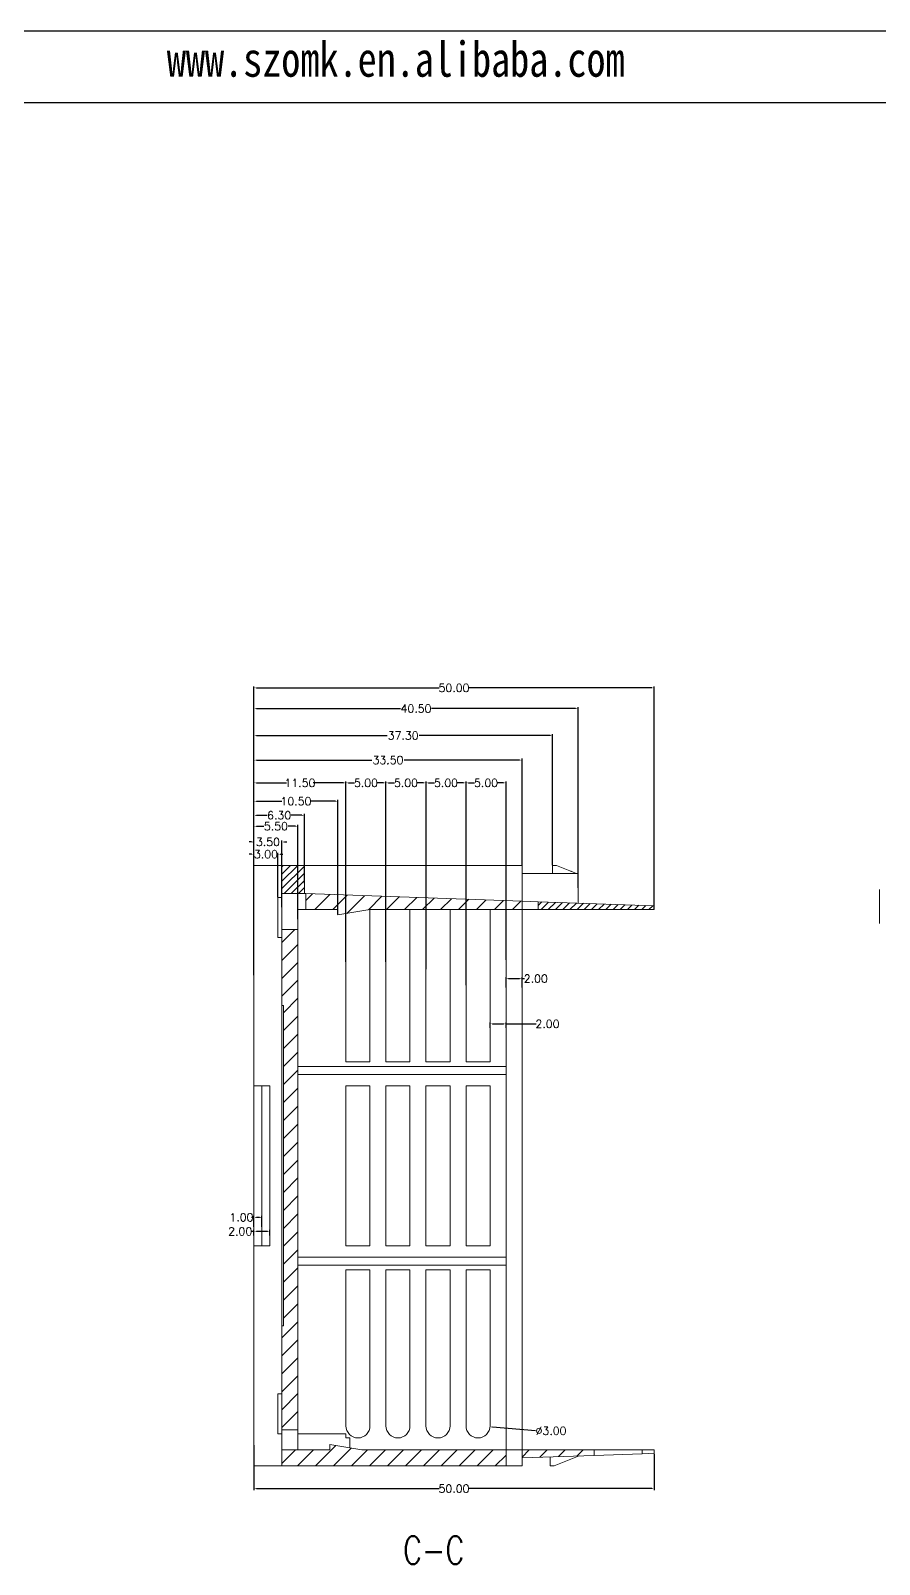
# Model space of a CAD drawing. Header units: inches. Extents: x 3261 to 5228, y 1126 to 1502.
# Drawn here: x 4124.8 to 4230.8, y 1310.3 to 1501.9 of the extents above; entities that cross this region are included whole.
import ezdxf

# ---------------------------------------------------------------- set-up
doc = ezdxf.new("R2010")
doc.units = ezdxf.units.IN
doc.header["$LTSCALE"] = 15
doc.layers.add('文字', color=81, linetype='Continuous')
doc.styles.add('SLDTEXTSTYLE3', font='TXT', dxfattribs={"width": 0.75, "bigfont": 'bigfont'})
doc.styles.get("Standard").update_dxf_attribs({"font": 'txt', "bigfont": 'gbcbig.shx'})
doc.styles.add('宋体', font='', dxfattribs={"width": 0.8, "height": 3.5})
doc.styles.get('宋体').set_extended_font_data('SimSun')
doc.dimstyles.new('1.5', dxfattribs={"dimtxt": 1, "dimasz": 0.3, "dimexe": 0.18, "dimexo": 0.0625, "dimgap": 0.09, "dimtad": 0, "dimtih": 1, "dimtoh": 1, "dimzin": 0, "dimdsep": 46, "dimtxsty": 'Standard', "dimcen": 0, "dimadec": 0, "dimazin": 2, "dimtfac": 1, "dimtofl": 0, "dimtmove": 0, "dimatfit": 3, "dimfxl": 1, "dimtolj": 1, "dimtzin": 0, "dimarcsym": 0})

# ---------------------------------------------------------------- blocks, each defined once
blk = doc.blocks.new('SW_NOTE_4')
at = {"color": 0, "linetype": 'Continuous', "lineweight": 0, "insert": (22.23, 5.8), "char_height": 3.5, "attachment_point": 2, "style": 'SLDTEXTSTYLE3'}
blk.add_mtext('C-C', dxfattribs=at)
blk = doc.blocks.new('*D228')
at = {"color": 0, "lineweight": -2}
for p, q in [((4152.36, 1399.02), (4152.06, 1399.02)), ((4152.66, 1397.66), (4152.66, 1399.2)), ((4155.66, 1393.66), (4155.66, 1399.2)), ((4155.96, 1399.02), (4156.26, 1399.02))]:
    blk.add_line(p, q, dxfattribs=at)
at = {"color": 0}
for points in [[(4152.36, 1399.07), (4152.36, 1398.97), (4152.66, 1399.02)], [(4155.96, 1399.07), (4155.96, 1398.97), (4155.66, 1399.02)]]:
    blk.add_solid(points, dxfattribs=at)
at = {"layer": 'Defpoints', "color": 0}
for p in [(4155.66, 1399.02), (4152.66, 1397.59), (4155.66, 1393.59)]:
    blk.add_point(p, dxfattribs=at)
at = {"color": 0, "insert": (4154.16, 1399.02), "char_height": 1, "attachment_point": 5}
blk.add_mtext('\\A1;3.00', dxfattribs=at)
blk = doc.blocks.new('*D229')
at = {"color": 0, "lineweight": -2}
for p, q in [((4152.36, 1400.54), (4152.06, 1400.54)), ((4152.66, 1392.41), (4152.66, 1400.72)), ((4156.16, 1392.41), (4156.16, 1400.72)), ((4156.46, 1400.54), (4156.76, 1400.54))]:
    blk.add_line(p, q, dxfattribs=at)
at = {"color": 0}
for points in [[(4152.36, 1400.59), (4152.36, 1400.49), (4152.66, 1400.54)], [(4156.46, 1400.59), (4156.46, 1400.49), (4156.16, 1400.54)]]:
    blk.add_solid(points, dxfattribs=at)
at = {"layer": 'Defpoints', "color": 0}
for p in [(4156.16, 1400.54), (4152.66, 1392.35), (4156.16, 1392.35)]:
    blk.add_point(p, dxfattribs=at)
at = {"color": 0, "insert": (4154.41, 1400.54), "char_height": 1, "attachment_point": 5}
blk.add_mtext('\\A1;3.50', dxfattribs=at)
blk = doc.blocks.new('*D230')
at = {"color": 0, "lineweight": -2}
for p, q in [((4152.66, 1392.41), (4152.66, 1402.69)), ((4152.96, 1402.51), (4153.9, 1402.51)), ((4157.86, 1402.51), (4156.92, 1402.51)), ((4158.16, 1390.91), (4158.16, 1402.69))]:
    blk.add_line(p, q, dxfattribs=at)
at = {"color": 0}
for points in [[(4152.96, 1402.56), (4152.96, 1402.46), (4152.66, 1402.51)], [(4157.86, 1402.56), (4157.86, 1402.46), (4158.16, 1402.51)]]:
    blk.add_solid(points, dxfattribs=at)
at = {"layer": 'Defpoints', "color": 0}
for p in [(4158.16, 1402.51), (4152.66, 1392.35), (4158.16, 1390.84)]:
    blk.add_point(p, dxfattribs=at)
at = {"color": 0, "insert": (4155.41, 1402.51), "char_height": 1, "attachment_point": 5}
blk.add_mtext('\\A1;5.50', dxfattribs=at)
blk = doc.blocks.new('*D231')
at = {"color": 0, "lineweight": -2}
for p, q in [((4152.66, 1394.34), (4152.66, 1404.05)), ((4152.96, 1403.87), (4154.3, 1403.87)), ((4158.66, 1403.87), (4157.32, 1403.87)), ((4158.96, 1395.38), (4158.96, 1404.05))]:
    blk.add_line(p, q, dxfattribs=at)
at = {"color": 0}
for points in [[(4152.96, 1403.92), (4152.96, 1403.82), (4152.66, 1403.87)], [(4158.66, 1403.92), (4158.66, 1403.82), (4158.96, 1403.87)]]:
    blk.add_solid(points, dxfattribs=at)
at = {"layer": 'Defpoints', "color": 0}
for p in [(4152.66, 1403.87), (4158.96, 1395.32), (4152.66, 1394.28)]:
    blk.add_point(p, dxfattribs=at)
at = {"color": 0, "insert": (4155.81, 1403.87), "char_height": 1, "attachment_point": 5}
blk.add_mtext('\\A1;6.30', dxfattribs=at)
blk = doc.blocks.new('*D232')
at = {"color": 0, "lineweight": -2}
for p, q in [((4152.66, 1389.39), (4152.66, 1405.81)), ((4152.96, 1405.63), (4156.15, 1405.63)), ((4162.86, 1405.63), (4159.67, 1405.63)), ((4163.16, 1391.49), (4163.16, 1405.81))]:
    blk.add_line(p, q, dxfattribs=at)
at = {"color": 0}
for points in [[(4152.96, 1405.68), (4152.96, 1405.58), (4152.66, 1405.63)], [(4162.86, 1405.68), (4162.86, 1405.58), (4163.16, 1405.63)]]:
    blk.add_solid(points, dxfattribs=at)
at = {"layer": 'Defpoints', "color": 0}
for p in [(4152.66, 1405.63), (4163.16, 1391.43), (4152.66, 1389.33)]:
    blk.add_point(p, dxfattribs=at)
at = {"color": 0, "insert": (4157.91, 1405.63), "char_height": 1, "attachment_point": 5}
blk.add_mtext('\\A1;10.50', dxfattribs=at)
blk = doc.blocks.new('*D233')
at = {"color": 0, "lineweight": -2}
for p, q in [((4152.66, 1383.91), (4152.66, 1408.1)), ((4152.96, 1407.92), (4156.74, 1407.92)), ((4163.86, 1407.92), (4160.08, 1407.92)), ((4164.16, 1385.84), (4164.16, 1408.1))]:
    blk.add_line(p, q, dxfattribs=at)
at = {"color": 0}
for points in [[(4152.96, 1407.97), (4152.96, 1407.87), (4152.66, 1407.92)], [(4163.86, 1407.97), (4163.86, 1407.87), (4164.16, 1407.92)]]:
    blk.add_solid(points, dxfattribs=at)
at = {"layer": 'Defpoints', "color": 0}
for p in [(4152.66, 1407.92), (4164.16, 1385.78), (4152.66, 1383.84)]:
    blk.add_point(p, dxfattribs=at)
at = {"color": 0, "insert": (4158.41, 1407.92), "char_height": 1, "attachment_point": 5}
blk.add_mtext('\\A1;11.50', dxfattribs=at)
blk = doc.blocks.new('*D234')
at = {"color": 0, "lineweight": -2}
for p, q in [((4164.16, 1385.56), (4164.16, 1408.1)), ((4164.46, 1407.92), (4165.24, 1407.92)), ((4168.86, 1407.92), (4168.08, 1407.92)), ((4169.16, 1385.56), (4169.16, 1408.1))]:
    blk.add_line(p, q, dxfattribs=at)
at = {"color": 0}
for points in [[(4164.46, 1407.97), (4164.46, 1407.87), (4164.16, 1407.92)], [(4168.86, 1407.97), (4168.86, 1407.87), (4169.16, 1407.92)]]:
    blk.add_solid(points, dxfattribs=at)
at = {"layer": 'Defpoints', "color": 0}
for p in [(4169.16, 1407.92), (4164.16, 1385.5), (4169.16, 1385.5)]:
    blk.add_point(p, dxfattribs=at)
at = {"color": 0, "insert": (4166.66, 1407.92), "char_height": 1, "attachment_point": 5}
blk.add_mtext('\\A1;5.00', dxfattribs=at)
blk = doc.blocks.new('*D235')
at = {"color": 0, "lineweight": -2}
for p, q in [((4169.16, 1387.96), (4169.16, 1408.1)), ((4169.46, 1407.92), (4170.24, 1407.92)), ((4173.86, 1407.92), (4173.08, 1407.92)), ((4174.16, 1387.96), (4174.16, 1408.1))]:
    blk.add_line(p, q, dxfattribs=at)
at = {"color": 0}
for points in [[(4169.46, 1407.97), (4169.46, 1407.87), (4169.16, 1407.92)], [(4173.86, 1407.97), (4173.86, 1407.87), (4174.16, 1407.92)]]:
    blk.add_solid(points, dxfattribs=at)
at = {"layer": 'Defpoints', "color": 0}
for p in [(4174.16, 1407.92), (4169.16, 1387.9), (4174.16, 1387.9)]:
    blk.add_point(p, dxfattribs=at)
at = {"color": 0, "insert": (4171.66, 1407.92), "char_height": 1, "attachment_point": 5}
blk.add_mtext('\\A1;5.00', dxfattribs=at)
blk = doc.blocks.new('*D236')
at = {"color": 0, "lineweight": -2}
for p, q in [((4174.16, 1384.65), (4174.16, 1408.1)), ((4174.46, 1407.92), (4175.24, 1407.92)), ((4178.86, 1407.92), (4178.08, 1407.92)), ((4179.16, 1384.65), (4179.16, 1408.1))]:
    blk.add_line(p, q, dxfattribs=at)
at = {"color": 0}
for points in [[(4174.46, 1407.97), (4174.46, 1407.87), (4174.16, 1407.92)], [(4178.86, 1407.97), (4178.86, 1407.87), (4179.16, 1407.92)]]:
    blk.add_solid(points, dxfattribs=at)
at = {"layer": 'Defpoints', "color": 0}
for p in [(4179.16, 1407.92), (4174.16, 1384.59), (4179.16, 1384.59)]:
    blk.add_point(p, dxfattribs=at)
at = {"color": 0, "insert": (4176.66, 1407.92), "char_height": 1, "attachment_point": 5}
blk.add_mtext('\\A1;5.00', dxfattribs=at)
blk = doc.blocks.new('*D237')
at = {"color": 0, "lineweight": -2}
for p, q in [((4179.16, 1382.66), (4179.16, 1408.1)), ((4179.46, 1407.92), (4180.24, 1407.92)), ((4183.86, 1407.92), (4183.08, 1407.92)), ((4184.16, 1385.81), (4184.16, 1408.1))]:
    blk.add_line(p, q, dxfattribs=at)
at = {"color": 0}
for points in [[(4179.46, 1407.97), (4179.46, 1407.87), (4179.16, 1407.92)], [(4183.86, 1407.97), (4183.86, 1407.87), (4184.16, 1407.92)]]:
    blk.add_solid(points, dxfattribs=at)
at = {"layer": 'Defpoints', "color": 0}
for p in [(4184.16, 1407.92), (4184.16, 1385.75), (4179.16, 1382.59)]:
    blk.add_point(p, dxfattribs=at)
at = {"color": 0, "insert": (4181.66, 1407.92), "char_height": 1, "attachment_point": 5}
blk.add_mtext('\\A1;5.00', dxfattribs=at)
blk = doc.blocks.new('*D238')
at = {"color": 0, "lineweight": -2}
for p, q in [((4184.16, 1382.36), (4184.16, 1383.65)), ((4184.46, 1383.47), (4185.86, 1383.47)), ((4186.16, 1382.36), (4186.16, 1383.65)), ((4186.16, 1383.47), (4186.46, 1383.47))]:
    blk.add_line(p, q, dxfattribs=at)
at = {"color": 0}
for points in [[(4184.46, 1383.52), (4184.46, 1383.42), (4184.16, 1383.47)], [(4185.86, 1383.52), (4185.86, 1383.42), (4186.16, 1383.47)]]:
    blk.add_solid(points, dxfattribs=at)
at = {"layer": 'Defpoints', "color": 0}
for p in [(4186.16, 1383.47), (4184.16, 1382.29), (4186.16, 1382.29)]:
    blk.add_point(p, dxfattribs=at)
at = {"color": 0, "insert": (4187.88, 1383.47), "char_height": 1, "attachment_point": 5}
blk.add_mtext('\\A1;2.00', dxfattribs=at)
blk = doc.blocks.new('*D239')
at = {"color": 0, "lineweight": -2}
for p, q in [((4182.16, 1377.32), (4182.16, 1378)), ((4182.46, 1377.82), (4183.86, 1377.82)), ((4184.16, 1377.32), (4184.16, 1378)), ((4184.16, 1377.82), (4187.92, 1377.82))]:
    blk.add_line(p, q, dxfattribs=at)
at = {"color": 0}
for points in [[(4182.46, 1377.87), (4182.46, 1377.77), (4182.16, 1377.82)], [(4183.86, 1377.87), (4183.86, 1377.77), (4184.16, 1377.82)]]:
    blk.add_solid(points, dxfattribs=at)
at = {"layer": 'Defpoints', "color": 0}
for p in [(4184.16, 1377.82), (4182.16, 1377.26), (4184.16, 1377.26)]:
    blk.add_point(p, dxfattribs=at)
at = {"color": 0, "insert": (4189.34, 1377.82), "char_height": 1, "attachment_point": 5}
blk.add_mtext('\\A1;2.00', dxfattribs=at)
blk = doc.blocks.new('*D240')
at = {"color": 0, "lineweight": -2}
for p, q in [((4152.66, 1387.41), (4152.66, 1410.95)), ((4152.96, 1410.77), (4167.4, 1410.77)), ((4185.86, 1410.77), (4171.42, 1410.77)), ((4186.16, 1397.66), (4186.16, 1410.95))]:
    blk.add_line(p, q, dxfattribs=at)
at = {"color": 0}
for points in [[(4152.96, 1410.82), (4152.96, 1410.72), (4152.66, 1410.77)], [(4185.86, 1410.82), (4185.86, 1410.72), (4186.16, 1410.77)]]:
    blk.add_solid(points, dxfattribs=at)
at = {"layer": 'Defpoints', "color": 0}
for p in [(4186.16, 1410.77), (4186.16, 1397.59), (4152.66, 1387.35)]:
    blk.add_point(p, dxfattribs=at)
at = {"color": 0, "insert": (4169.41, 1410.77), "char_height": 1, "attachment_point": 5}
blk.add_mtext('\\A1;33.50', dxfattribs=at)
blk = doc.blocks.new('*D241')
at = {"color": 0, "lineweight": -2}
for p, q in [((4152.66, 1392.41), (4152.66, 1414.01)), ((4189.96, 1397.66), (4189.96, 1414.01)), ((4152.96, 1413.83), (4169.3, 1413.83)), ((4189.66, 1413.83), (4173.32, 1413.83))]:
    blk.add_line(p, q, dxfattribs=at)
at = {"color": 0}
for points in [[(4152.96, 1413.88), (4152.96, 1413.78), (4152.66, 1413.83)], [(4189.66, 1413.88), (4189.66, 1413.78), (4189.96, 1413.83)]]:
    blk.add_solid(points, dxfattribs=at)
at = {"layer": 'Defpoints', "color": 0}
for p in [(4189.96, 1413.83), (4189.96, 1397.59), (4152.66, 1392.35)]:
    blk.add_point(p, dxfattribs=at)
at = {"color": 0, "insert": (4171.31, 1413.83), "char_height": 1, "attachment_point": 5}
blk.add_mtext('\\A1;37.30', dxfattribs=at)
blk = doc.blocks.new('*D242')
at = {"color": 0, "lineweight": -2}
for p, q in [((4152.66, 1390.91), (4152.66, 1417.38)), ((4152.96, 1417.2), (4170.99, 1417.2)), ((4192.86, 1417.2), (4174.83, 1417.2)), ((4193.16, 1394.81), (4193.16, 1417.38))]:
    blk.add_line(p, q, dxfattribs=at)
at = {"color": 0}
for points in [[(4152.96, 1417.25), (4152.96, 1417.15), (4152.66, 1417.2)], [(4192.86, 1417.25), (4192.86, 1417.15), (4193.16, 1417.2)]]:
    blk.add_solid(points, dxfattribs=at)
at = {"layer": 'Defpoints', "color": 0}
for p in [(4152.66, 1417.2), (4193.16, 1394.75), (4152.66, 1390.84)]:
    blk.add_point(p, dxfattribs=at)
at = {"color": 0, "insert": (4172.91, 1417.2), "char_height": 1, "attachment_point": 5}
blk.add_mtext('\\A1;40.50', dxfattribs=at)
blk = doc.blocks.new('*D243')
at = {"color": 0, "lineweight": -2}
for p, q in [((4152.66, 1383.91), (4152.66, 1419.97)), ((4152.96, 1419.79), (4175.82, 1419.79)), ((4202.36, 1419.79), (4179.5, 1419.79)), ((4202.66, 1392.16), (4202.66, 1419.97))]:
    blk.add_line(p, q, dxfattribs=at)
at = {"color": 0}
for points in [[(4152.96, 1419.84), (4152.96, 1419.74), (4152.66, 1419.79)], [(4202.36, 1419.84), (4202.36, 1419.74), (4202.66, 1419.79)]]:
    blk.add_solid(points, dxfattribs=at)
at = {"layer": 'Defpoints', "color": 0}
for p in [(4202.66, 1419.79), (4202.66, 1392.09), (4152.66, 1383.84)]:
    blk.add_point(p, dxfattribs=at)
at = {"color": 0, "insert": (4177.66, 1419.79), "char_height": 1, "attachment_point": 5}
blk.add_mtext('\\A1;50.00', dxfattribs=at)
blk = doc.blocks.new('*D244')
at = {"color": 0, "lineweight": -2}
for p, q in [((4152.66, 1353.65), (4152.36, 1353.65)), ((4152.66, 1352.48), (4152.66, 1353.83)), ((4153.36, 1353.65), (4152.96, 1353.65)), ((4153.66, 1352.48), (4153.66, 1353.83))]:
    blk.add_line(p, q, dxfattribs=at)
at = {"color": 0}
for points in [[(4152.96, 1353.7), (4152.96, 1353.6), (4152.66, 1353.65)], [(4153.36, 1353.7), (4153.36, 1353.6), (4153.66, 1353.65)]]:
    blk.add_solid(points, dxfattribs=at)
at = {"layer": 'Defpoints', "color": 0}
for p in [(4152.66, 1353.65), (4152.66, 1352.42), (4153.66, 1352.42)]:
    blk.add_point(p, dxfattribs=at)
at = {"color": 0, "insert": (4151.1, 1353.65), "char_height": 1, "attachment_point": 5}
blk.add_mtext('\\A1;1.00', dxfattribs=at)
blk = doc.blocks.new('*D245')
at = {"color": 0, "lineweight": -2}
for p, q in [((4152.66, 1351.89), (4152.36, 1351.89)), ((4152.66, 1351.4), (4152.66, 1352.07)), ((4154.36, 1351.89), (4152.96, 1351.89)), ((4154.66, 1351.4), (4154.66, 1352.07))]:
    blk.add_line(p, q, dxfattribs=at)
at = {"color": 0}
for points in [[(4152.96, 1351.94), (4152.96, 1351.84), (4152.66, 1351.89)], [(4154.36, 1351.94), (4154.36, 1351.84), (4154.66, 1351.89)]]:
    blk.add_solid(points, dxfattribs=at)
at = {"layer": 'Defpoints', "color": 0}
for p in [(4152.66, 1351.89), (4152.66, 1351.34), (4154.66, 1351.34)]:
    blk.add_point(p, dxfattribs=at)
at = {"color": 0, "insert": (4150.94, 1351.89), "char_height": 1, "attachment_point": 5}
blk.add_mtext('\\A1;2.00', dxfattribs=at)
blk = doc.blocks.new('*D246')
at = {"color": 0, "lineweight": -2}
for p, q in [((4152.66, 1325.19), (4152.66, 1319.58)), ((4202.66, 1324.11), (4202.66, 1319.58)), ((4152.96, 1319.76), (4175.82, 1319.76)), ((4202.36, 1319.76), (4179.5, 1319.76))]:
    blk.add_line(p, q, dxfattribs=at)
at = {"color": 0}
for points in [[(4152.96, 1319.81), (4152.96, 1319.71), (4152.66, 1319.76)], [(4202.36, 1319.81), (4202.36, 1319.71), (4202.66, 1319.76)]]:
    blk.add_solid(points, dxfattribs=at)
at = {"layer": 'Defpoints', "color": 0}
for p in [(4152.66, 1325.25), (4202.66, 1324.17), (4202.66, 1319.76)]:
    blk.add_point(p, dxfattribs=at)
at = {"color": 0, "insert": (4177.66, 1319.76), "char_height": 1, "attachment_point": 5}
blk.add_mtext('\\A1;50.00', dxfattribs=at)
blk = doc.blocks.new('*D247')
at = {"color": 0, "lineweight": -2}
blk.add_line((4187.85, 1326.98), (4182.45, 1327.44), dxfattribs=at)
at = {"color": 0}
blk.add_solid([(4182.46, 1327.49), (4182.45, 1327.39), (4182.15, 1327.47)], dxfattribs=at)
at = {"layer": 'Defpoints', "color": 0}
for p in [(4179.16, 1327.72), (4182.15, 1327.47)]:
    blk.add_point(p, dxfattribs=at)
at = {"color": 0, "insert": (4189.78, 1326.98), "char_height": 1, "attachment_point": 5}
blk.add_mtext('\\A1;∅3.00', dxfattribs=at)

msp = doc.modelspace()

# ---------------------------------------------------------------- hatches: boundary and pattern name
at = {"linetype": 'Continuous', "lineweight": 0}
h = msp.add_hatch(dxfattribs=at)
h.set_pattern_fill('ANSI31', color=4, scale=0.2, style=0)
h.paths.add_polyline_path([(4156.159, 1397.595), (4156.159, 1394.095), (4158.959, 1394.095), (4158.959, 1397.595)], flags=0)
h = msp.add_hatch(dxfattribs=at)
h.set_pattern_fill('ANSI31', color=4, scale=0.5, style=0)
h.paths.add_polyline_path([(4186.159, 1393.145), (4159.159, 1394.088), (4159.159, 1392.095), (4163.159, 1392.095), (4163.159, 1391.428), (4167.159, 1392.095), (4186.159, 1392.095)], flags=0)
h = msp.add_hatch(dxfattribs=at)
h.set_pattern_fill('ANSI31', color=4, scale=0.2, style=0)
h.paths.add_polyline_path([(4202.659, 1392.095), (4202.659, 1392.569), (4188.159, 1393.075), (4188.159, 1392.095)], flags=0)
h = msp.add_hatch(dxfattribs=at)
h.set_pattern_fill('ANSI31', color=4, scale=0.5, style=0)
h.paths.add_polyline_path([(4156.359, 1340.095), (4156.159, 1340.095), (4156.159, 1327.095), (4158.159, 1327.095), (4158.159, 1389.595), (4156.159, 1389.595), (4156.159, 1380.095), (4156.359, 1380.095)], flags=0)
h = msp.add_hatch(dxfattribs=at)
h.set_pattern_fill('ANSI31', color=4, scale=0.5, style=0)
h.paths.add_polyline_path([(4156.159, 1322.595), (4184.159, 1322.595), (4184.159, 1324.595), (4166.159, 1324.595), (4162.159, 1325.262), (4162.159, 1324.595), (4156.159, 1324.595)], flags=0)
h = msp.add_hatch(dxfattribs=at)
h.set_pattern_fill('ANSI31', color=4, scale=0.5, style=0)
h.paths.add_polyline_path([(4186.159, 1324.595), (4186.159, 1323.595), (4195.159, 1323.909), (4195.159, 1324.595)], flags=0)

# ---------------------------------------------------------------- linework, layer by layer
for p, q in [((3865.535, 1501.891), (4397.637, 1501.891)), ((3879.303, 1492.933), (4388.679, 1492.933))]:
    msp.add_line(p, q)
at = {"color": 7, "linetype": 'Continuous', "lineweight": 15}
for p, q in [((4152.659, 1397.595), (4152.659, 1370.095)), ((4156.159, 1397.595), (4152.659, 1397.595)), ((4156.159, 1394.095), (4156.159, 1397.595)), ((4156.159, 1397.595), (4158.959, 1397.595)), ((4158.959, 1394.095), (4158.959, 1397.595)), ((4158.959, 1397.595), (4186.159, 1397.595)), ((4186.159, 1393.145), (4186.159, 1397.595)), ((4189.959, 1397.595), (4189.959, 1396.595)), ((4189.959, 1397.595), (4190.459, 1397.595)), ((4192.959, 1396.595), (4190.459, 1397.595)), ((4193.159, 1396.595), (4186.159, 1396.595)), ((4193.159, 1392.901), (4193.159, 1396.595)), ((4155.659, 1393.595), (4156.159, 1393.595)), ((4155.659, 1388.595), (4155.659, 1393.595)), ((4158.959, 1394.095), (4156.159, 1394.095)), ((4156.159, 1394.095), (4156.159, 1389.595)), ((4159.159, 1394.088), (4158.959, 1394.095)), ((4159.159, 1394.088), (4159.159, 1392.095)), ((4159.159, 1394.088), (4186.159, 1393.145)), ((4186.159, 1393.145), (4186.159, 1392.095)), ((4188.159, 1393.075), (4186.159, 1393.145)), ((4188.159, 1392.095), (4188.159, 1393.075)), ((4188.159, 1393.075), (4202.659, 1392.569)), ((4230.807, 1394.595), (4230.807, 1390.352)), ((4158.159, 1392.095), (4159.159, 1392.095)), ((4158.159, 1389.595), (4158.159, 1392.095)), ((4159.159, 1392.095), (4163.159, 1392.095)), ((4163.159, 1391.428), (4167.159, 1392.095)), ((4163.159, 1391.428), (4163.159, 1392.095)), ((4164.159, 1373.095), (4164.159, 1391.595)), ((4167.159, 1392.095), (4186.159, 1392.095)), ((4167.159, 1392.095), (4167.159, 1373.095)), ((4169.159, 1373.095), (4169.159, 1392.095)), ((4172.159, 1392.095), (4172.159, 1373.095)), ((4174.159, 1373.095), (4174.159, 1392.095)), ((4177.159, 1392.095), (4177.159, 1373.095)), ((4179.159, 1373.095), (4179.159, 1392.095)), ((4182.159, 1392.095), (4182.159, 1373.095)), ((4184.159, 1372.495), (4184.159, 1392.095)), ((4186.159, 1392.095), (4188.159, 1392.095)), ((4186.159, 1392.095), (4186.159, 1324.595)), ((4188.159, 1392.095), (4202.659, 1392.095)), ((4202.659, 1392.569), (4202.659, 1392.095)), ((4156.159, 1380.095), (4156.159, 1389.595)), ((4156.159, 1389.595), (4158.159, 1389.595)), ((4158.159, 1327.095), (4158.159, 1389.595)), ((4155.659, 1388.595), (4156.159, 1388.595)), ((4156.359, 1380.095), (4156.159, 1380.095)), ((4156.159, 1380.095), (4156.159, 1340.095)), ((4156.359, 1340.095), (4156.359, 1380.095)), ((4184.159, 1372.495), (4158.159, 1372.495)), ((4167.159, 1373.095), (4164.159, 1373.095)), ((4172.159, 1373.095), (4169.159, 1373.095)), ((4177.159, 1373.095), (4174.159, 1373.095)), ((4182.159, 1373.095), (4179.159, 1373.095)), ((4184.159, 1371.495), (4184.159, 1372.495)), ((4152.659, 1370.095), (4152.659, 1350.095)), ((4153.659, 1370.095), (4152.659, 1370.095)), ((4153.659, 1350.095), (4153.659, 1370.095)), ((4153.659, 1370.095), (4154.659, 1370.095)), ((4154.659, 1350.095), (4154.659, 1370.095)), ((4184.159, 1371.495), (4158.159, 1371.495)), ((4164.159, 1370.095), (4167.159, 1370.095)), ((4164.159, 1350.095), (4164.159, 1370.095)), ((4167.159, 1370.095), (4167.159, 1350.095)), ((4169.159, 1370.095), (4172.159, 1370.095)), ((4169.159, 1350.095), (4169.159, 1370.095)), ((4172.159, 1370.095), (4172.159, 1350.095)), ((4174.159, 1370.095), (4177.159, 1370.095)), ((4174.159, 1350.095), (4174.159, 1370.095)), ((4177.159, 1370.095), (4177.159, 1350.095)), ((4179.159, 1370.095), (4182.159, 1370.095)), ((4179.159, 1350.095), (4179.159, 1370.095)), ((4182.159, 1370.095), (4182.159, 1350.095)), ((4184.159, 1348.695), (4184.159, 1371.495)), ((4152.659, 1350.095), (4153.659, 1350.095)), ((4152.659, 1350.095), (4152.659, 1322.595)), ((4154.659, 1350.095), (4153.659, 1350.095)), ((4167.159, 1350.095), (4164.159, 1350.095)), ((4172.159, 1350.095), (4169.159, 1350.095)), ((4177.159, 1350.095), (4174.159, 1350.095)), ((4182.159, 1350.095), (4179.159, 1350.095)), ((4184.159, 1348.695), (4158.159, 1348.695)), ((4184.159, 1347.695), (4158.159, 1347.695)), ((4164.159, 1347.095), (4167.159, 1347.095)), ((4164.159, 1327.595), (4164.159, 1347.095)), ((4167.159, 1347.095), (4167.159, 1327.595)), ((4169.159, 1347.095), (4172.159, 1347.095)), ((4169.159, 1327.595), (4169.159, 1347.095)), ((4172.159, 1347.095), (4172.159, 1327.595)), ((4174.159, 1347.095), (4177.159, 1347.095)), ((4174.159, 1327.595), (4174.159, 1347.095)), ((4177.159, 1347.095), (4177.159, 1327.595)), ((4179.159, 1347.095), (4182.159, 1347.095)), ((4179.159, 1327.595), (4179.159, 1347.095)), ((4182.159, 1347.095), (4182.159, 1327.595)), ((4184.159, 1347.695), (4184.159, 1348.695)), ((4184.159, 1324.595), (4184.159, 1347.695)), ((4156.159, 1327.095), (4156.159, 1340.095)), ((4156.159, 1340.095), (4156.359, 1340.095)), ((4155.659, 1331.595), (4156.159, 1331.595)), ((4155.659, 1331.595), (4155.659, 1326.595)), ((4155.659, 1326.595), (4156.159, 1326.595)), ((4158.159, 1327.095), (4156.159, 1327.095)), ((4156.159, 1327.095), (4156.159, 1324.595)), ((4158.159, 1324.595), (4158.159, 1327.095)), ((4164.159, 1326.595), (4158.159, 1326.595)), ((4164.159, 1326.595), (4164.159, 1326.095)), ((4164.159, 1326.095), (4164.659, 1326.095)), ((4164.659, 1326.095), (4164.659, 1324.845)), ((4156.159, 1322.595), (4156.159, 1324.595)), ((4162.159, 1324.595), (4156.159, 1324.595)), ((4162.159, 1324.595), (4162.159, 1325.262)), ((4166.159, 1324.595), (4162.159, 1325.262)), ((4184.159, 1324.595), (4166.159, 1324.595)), ((4184.159, 1324.595), (4184.159, 1322.595)), ((4186.159, 1324.595), (4184.159, 1324.595)), ((4186.159, 1323.595), (4186.159, 1324.595)), ((4195.159, 1324.595), (4186.159, 1324.595)), ((4195.159, 1323.909), (4186.159, 1323.595)), ((4195.159, 1324.595), (4195.159, 1323.909)), ((4201.159, 1324.595), (4195.159, 1324.595)), ((4195.159, 1323.909), (4201.159, 1324.119)), ((4201.159, 1324.595), (4201.159, 1324.119)), ((4202.659, 1324.595), (4201.159, 1324.595)), ((4201.159, 1324.119), (4202.659, 1324.171)), ((4202.659, 1324.171), (4202.659, 1324.595)), ((4156.159, 1322.595), (4152.659, 1322.595)), ((4184.159, 1322.595), (4156.159, 1322.595)), ((4184.159, 1322.595), (4186.159, 1322.595)), ((4186.159, 1323.595), (4186.159, 1322.595)), ((4189.659, 1322.595), (4189.659, 1323.717)), ((4189.659, 1322.595), (4190.159, 1322.595)), ((4190.159, 1322.595), (4193.281, 1323.844))]:
    msp.add_line(p, q, dxfattribs=at)
for centre, radius, start, end in [((4192.201, 1396.395), 0.5, 47.36386, 90), ((4165.659, 1327.595), 1.5, 180, 270), ((4165.659, 1327.595), 1.5, 270, 0), ((4170.659, 1327.595), 1.5, 180, 270), ((4170.659, 1327.595), 1.5, 270, 0), ((4175.659, 1327.595), 1.5, 180, 270), ((4175.659, 1327.595), 1.5, 270, 0), ((4180.659, 1327.595), 1.5, 180, 270), ((4180.659, 1327.595), 1.5, 270, 0)]:
    msp.add_arc(centre, radius, start, end, dxfattribs=at)

# ---------------------------------------------------------------- block references
at = {"color": 7, "linetype": 'Continuous', "lineweight": 0}
msp.add_blockref('SW_NOTE_4', (4152.891, 1308.004), dxfattribs=at)

# ---------------------------------------------------------------- texts
at = {"layer": '文字', "color": 0, "insert": (4141.778, 1500.518), "char_height": 4.37944, "width": 76.94262, "attachment_point": 1, "style": '宋体'}
msp.add_mtext('www.szomk.en.alibaba.com', dxfattribs=at)

# ---------------------------------------------------------------- dimensions: what is measured, and where the dimension line sits
for base, p1, p2, picture, middle in [((4202.659, 1419.785), (4152.659, 1383.845), (4202.659, 1392.095), '*D243', (4177.659, 1419.785)), ((4152.659, 1417.202), (4193.159, 1394.748), (4152.659, 1390.845), '*D242', (4172.909, 1417.202)), ((4189.959, 1413.825), (4152.659, 1392.35), (4189.959, 1397.595), '*D241', (4171.309, 1413.825)), ((4186.159, 1410.766), (4152.659, 1387.35), (4186.159, 1397.595), '*D240', (4169.409, 1410.766)), ((4152.659, 1407.918), (4164.159, 1385.78), (4152.659, 1383.845), '*D233', (4158.409, 1407.918)), ((4169.159, 1407.918), (4164.159, 1385.496), (4169.159, 1385.496), '*D234', (4166.659, 1407.918)), ((4174.159, 1407.918), (4169.159, 1387.897), (4174.159, 1387.897), '*D235', (4171.659, 1407.918)), ((4179.159, 1407.918), (4174.159, 1384.591), (4179.159, 1384.591), '*D236', (4176.659, 1407.918)), ((4184.159, 1407.918), (4179.159, 1382.595), (4184.159, 1385.75), '*D237', (4181.659, 1407.918)), ((4152.659, 1405.63), (4163.159, 1391.428), (4152.659, 1389.327), '*D232', (4157.909, 1405.63)), ((4152.659, 1403.866), (4158.959, 1395.318), (4152.659, 1394.278), '*D231', (4155.809, 1403.866)), ((4158.159, 1402.515), (4152.659, 1392.35), (4158.159, 1390.845), '*D230', (4155.409, 1402.515)), ((4186.159, 1383.466), (4184.159, 1382.295), (4186.159, 1382.295), '*D238', (4187.883, 1383.466)), ((4152.659, 1353.655), (4153.659, 1352.417), (4152.659, 1352.417), '*D244', (4151.103, 1353.655)), ((4152.659, 1351.89), (4154.659, 1351.341), (4152.659, 1351.341), '*D245', (4150.936, 1351.89)), ((4202.659, 1319.76), (4152.659, 1325.25), (4202.659, 1324.171), '*D246', (4177.659, 1319.76))]:
    dim = msp.add_linear_dim(base=base, p1=p1, p2=p2, dimstyle='1.5')
    dim.commit()
    dim.dimension.update_dxf_attribs({"geometry": picture, "text_midpoint": middle})
for base, p1, p2, picture, middle in [((4156.159, 1400.536), (4152.659, 1392.35), (4156.159, 1392.35), '*D229', (4154.409, 1400.536)), ((4155.659, 1399.017), (4152.659, 1397.595), (4155.659, 1393.595), '*D228', (4154.159, 1399.017)), ((4184.159, 1377.819), (4182.159, 1377.262), (4184.159, 1377.262), '*D239', (4189.342, 1377.819))]:
    dim = msp.add_linear_dim(base=base, p1=p1, p2=p2, dimstyle='1.5')
    dim.commit()
    dim.dimension.update_dxf_attribs({"geometry": picture, "text_midpoint": middle, "dimtype": 160})
dim = msp.add_diameter_dim_2p(p1=(4179.165, 1327.723), p2=(4182.154, 1327.466), dimstyle='1.5')
dim.commit()
dim.dimension.update_dxf_attribs({"geometry": '*D247', "text_midpoint": (4187.854, 1326.977), "dimtype": 163})

doc.saveas('drawing.dxf')
